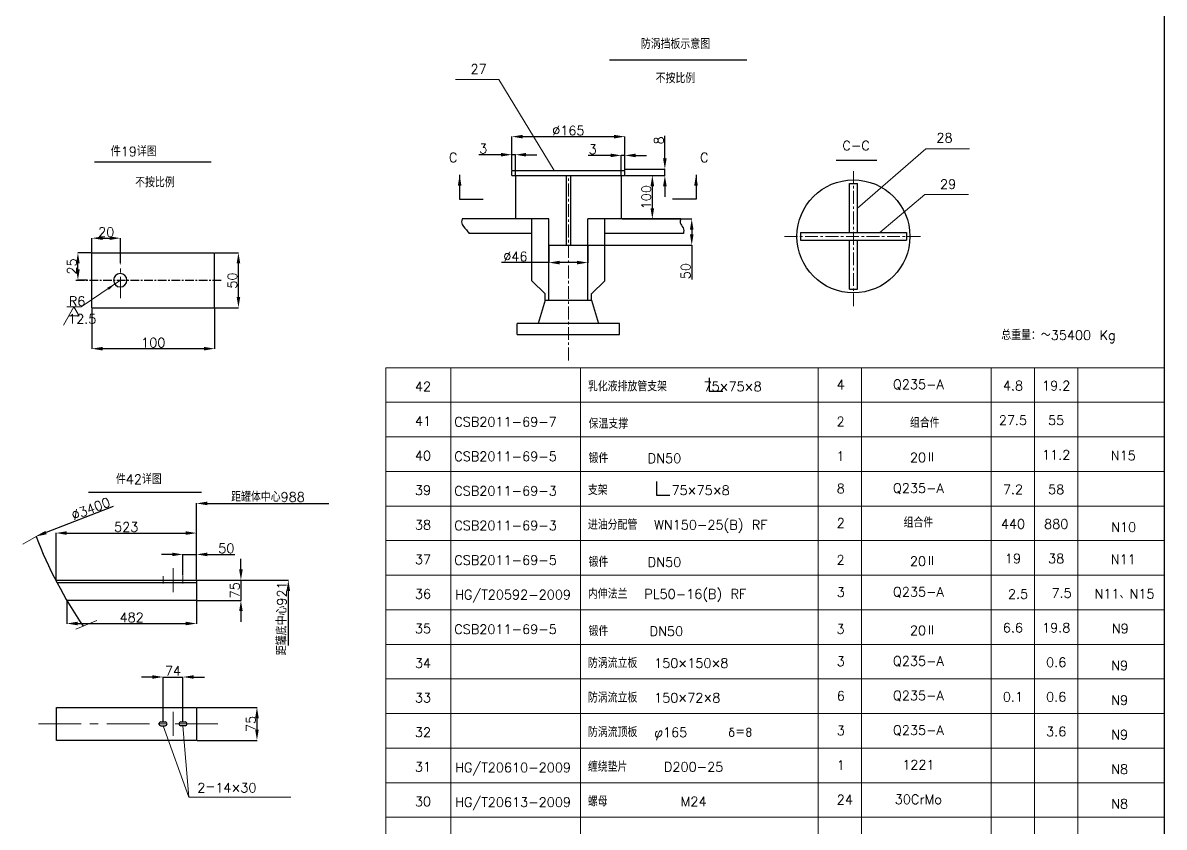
# Model space of a CAD drawing. Header units: millimetres. Extents: x 88585 to 143430, y -18275 to 16697.
# Drawn here: x 101024 to 109505, y 3251 to 9230 of the extents above; entities that cross this region are included whole.
import ezdxf
from ezdxf.enums import TextEntityAlignment as Align

# ---------------------------------------------------------------- set-up
doc = ezdxf.new("R2010")
doc.units = ezdxf.units.MM
doc.header["$PDMODE"] = 35
doc.linetypes.add('CENTER', pattern=[50.8, 31.75, -6.35, 6.35, -6.35])
doc.linetypes.add('CENTERX2', pattern=[4, 2.5, -0.5, 0.5, -0.5])
doc.layers.get('Defpoints').update_dxf_attribs({"lineweight": 15})
doc.layers.add('025-CENTER', color=2, linetype='CENTER')
doc.layers.add('细线', color=7, linetype='Continuous')
for name, color, linetype, lineweight in [('1', 1, 'Continuous', 30), ('4', 7, 'Continuous', 15), ('5', 3, 'CENTER', 15), ('Layer4', 7, 'Continuous', 15), ('中心线', 1, 'CENTERX2', 15), ('图层1', 3, 'Continuous', 15), ('图层2', 1, 'CENTER', 15), ('粗实线', 250, 'Continuous', 30)]:
    doc.layers.add(name, color=color, linetype=linetype, lineweight=lineweight)
doc.styles.get("Standard").update_dxf_attribs({"font": 'txt.shx', "height": 70, "bigfont": 'hzj.shx'})
doc.dimstyles.new('ISO-25', dxfattribs={"dimtxt": 2.5, "dimasz": 80, "dimexe": 1.25, "dimexo": 10.625, "dimgap": 20, "dimtad": 1, "dimtxsty": 'Standard', "dimcen": 2.5, "dimadec": 0, "dimazin": 0, "dimtfac": 1, "dimtmove": 0, "dimatfit": 3, "dimfxl": 0, "dimarcsym": 0})
doc.dimstyles.new('ISO-25$0', dxfattribs={"dimscale": 0.5, "dimtxt": 400, "dimasz": 3, "dimexe": 0.5, "dimexo": 0.625, "dimgap": 3, "dimtad": 1, "dimzin": 9, "dimdsep": 46, "dimtxsty": 'Standard', "dimcen": 2.5, "dimadec": 0, "dimazin": 0, "dimtfac": 1, "dimtmove": 0, "dimatfit": 3, "dimfxl": 0, "dimtolj": 1, "dimtzin": 0, "dimarcsym": 0})

# ---------------------------------------------------------------- blocks, each defined once
blk = doc.blocks.new('*D36')
at = {"layer": 'Defpoints', "color": 0}
for p in [(105497.7, 8384.2), (104657.7, 8132.6), (105497.7, 8132.6)]:
    blk.add_point(p, dxfattribs=at)
at = {"layer": '图层1', "color": 0, "lineweight": -2}
for p, q in [((104657.7, 8137.6), (104657.7, 8385.4)), ((104737.7, 8384.2), (105417.7, 8384.2)), ((105497.7, 8137.6), (105497.7, 8385.4))]:
    blk.add_line(p, q, dxfattribs=at)
at = {"layer": '图层1', "color": 0}
for points in [[(104737.7, 8397.5), (104737.7, 8370.9), (104657.7, 8384.2)], [(105417.7, 8397.5), (105417.7, 8370.9), (105497.7, 8384.2)]]:
    blk.add_solid(points, dxfattribs=at)
at = {"layer": '图层1', "color": 0, "insert": (105077.7, 8429.2), "char_height": 70, "attachment_point": 5}
blk.add_mtext('%%C165', dxfattribs=at)
blk = doc.blocks.new('*D37')
at = {"layer": 'Defpoints', "color": 0}
for p in [(105471.5, 8244.9), (105471.5, 8095.9), (105497.7, 8132.6)]:
    blk.add_point(p, dxfattribs=at)
at = {"layer": '图层1', "color": 0, "lineweight": -2}
for p, q in [((105391.5, 8244.9), (105225.5, 8244.9)), ((105471.5, 8100.9), (105471.5, 8246.2)), ((105497.7, 8244.9), (105471.5, 8244.9)), ((105497.7, 8137.6), (105497.7, 8246.2)), ((105577.7, 8244.9), (105657.7, 8244.9))]:
    blk.add_line(p, q, dxfattribs=at)
at = {"layer": '图层1', "color": 0}
for points in [[(105391.5, 8258.3), (105391.5, 8231.6), (105471.5, 8244.9)], [(105577.7, 8258.3), (105577.7, 8231.6), (105497.7, 8244.9)]]:
    blk.add_solid(points, dxfattribs=at)
at = {"layer": '图层1', "color": 0, "insert": (105258.8, 8289.9), "char_height": 70, "attachment_point": 5}
blk.add_mtext('3', dxfattribs=at)
blk = doc.blocks.new('*D38')
at = {"layer": 'Defpoints', "color": 0}
for p in [(104657.7, 8250.1), (104657.7, 8132.6), (104683.9, 8095.9)]:
    blk.add_point(p, dxfattribs=at)
at = {"layer": '图层1', "color": 0, "lineweight": -2}
for p, q in [((104577.7, 8250.1), (104411.7, 8250.1)), ((104657.7, 8137.6), (104657.7, 8251.3)), ((104683.9, 8250.1), (104657.7, 8250.1)), ((104683.9, 8100.9), (104683.9, 8251.3)), ((104763.9, 8250.1), (104843.9, 8250.1))]:
    blk.add_line(p, q, dxfattribs=at)
at = {"layer": '图层1', "color": 0}
for points in [[(104577.7, 8263.4), (104577.7, 8236.7), (104657.7, 8250.1)], [(104763.9, 8263.4), (104763.9, 8236.7), (104683.9, 8250.1)]]:
    blk.add_solid(points, dxfattribs=at)
at = {"layer": '图层1', "color": 0, "insert": (104445, 8295.1), "char_height": 70, "attachment_point": 5}
blk.add_mtext('3', dxfattribs=at)
blk = doc.blocks.new('*D39')
at = {"layer": 'Defpoints', "color": 0}
for p in [(105497.7, 8095.9), (105471.5, 7772.6), (105701.8, 7772.6)]:
    blk.add_point(p, dxfattribs=at)
at = {"layer": '图层1', "color": 0, "lineweight": -2}
for p, q in [((105502.7, 8095.9), (105703.1, 8095.9)), ((105701.8, 8015.9), (105701.8, 7852.6)), ((105476.5, 7772.6), (105703.1, 7772.6))]:
    blk.add_line(p, q, dxfattribs=at)
at = {"layer": '图层1', "color": 0}
for points in [[(105688.5, 8015.9), (105715.2, 8015.9), (105701.8, 8095.9)], [(105688.5, 7852.6), (105715.2, 7852.6), (105701.8, 7772.6)]]:
    blk.add_solid(points, dxfattribs=at)
at = {"layer": '图层1', "color": 0, "insert": (105656.8, 7934.2), "char_height": 70, "attachment_point": 5, "rotation": 90}
blk.add_mtext('100', dxfattribs=at)
blk = doc.blocks.new('*D40')
at = {"layer": 'Defpoints', "color": 0}
for p in [(105471.5, 7772.6), (105222.5, 7577.8), (105994.6, 7577.8)]:
    blk.add_point(p, dxfattribs=at)
at = {"layer": '图层1', "color": 0, "lineweight": -2}
for p, q in [((105476.5, 7772.6), (105995.8, 7772.6)), ((105994.6, 7692.6), (105994.6, 7657.8)), ((105227.5, 7577.8), (105995.8, 7577.8)), ((105994.6, 7577.8), (105994.6, 7321.7))]:
    blk.add_line(p, q, dxfattribs=at)
at = {"layer": '图层1', "color": 0}
for points in [[(105981.3, 7692.6), (106007.9, 7692.6), (105994.6, 7772.6)], [(105981.3, 7657.8), (106007.9, 7657.8), (105994.6, 7577.8)]]:
    blk.add_solid(points, dxfattribs=at)
at = {"layer": '图层1', "color": 0, "insert": (105949.6, 7384.2), "char_height": 70, "attachment_point": 5, "rotation": 90}
blk.add_mtext('50', dxfattribs=at)
blk = doc.blocks.new('*D41')
at = {"layer": 'Defpoints', "color": 0}
for p in [(104932.9, 7577.8), (105222.5, 7577.8), (104932.9, 7448.2)]:
    blk.add_point(p, dxfattribs=at)
at = {"layer": '图层1', "color": 0, "lineweight": -2}
for p, q in [((104932.9, 7572.8), (104932.9, 7447)), ((105222.5, 7572.8), (105222.5, 7447)), ((104932.9, 7448.2), (104581.1, 7448.2)), ((105142.5, 7448.2), (105012.9, 7448.2))]:
    blk.add_line(p, q, dxfattribs=at)
at = {"layer": '图层1', "color": 0}
for points in [[(105012.9, 7461.5), (105012.9, 7434.9), (104932.9, 7448.2)], [(105142.5, 7461.5), (105142.5, 7434.9), (105222.5, 7448.2)]]:
    blk.add_solid(points, dxfattribs=at)
at = {"layer": '图层1', "color": 0, "insert": (104684.4, 7493.2), "char_height": 70, "attachment_point": 5}
blk.add_mtext('%%C46', dxfattribs=at)
blk = doc.blocks.new('*D35')
at = {"layer": 'Defpoints', "color": 0}
for p in [(105497.7, 8143.2), (105701.8, 8095.9), (105795, 8095.9)]:
    blk.add_point(p, dxfattribs=at)
at = {"layer": '图层1', "color": 0, "lineweight": -2}
for p, q in [((105795, 8223.2), (105795, 8389.2)), ((105502.7, 8143.2), (105796.3, 8143.2)), ((105795, 8095.9), (105795, 8143.2)), ((105706.8, 8095.9), (105796.3, 8095.9)), ((105795, 8015.9), (105795, 7935.9))]:
    blk.add_line(p, q, dxfattribs=at)
at = {"layer": '图层1', "color": 0}
for points in [[(105781.7, 8223.2), (105808.4, 8223.2), (105795, 8143.2)], [(105781.7, 8015.9), (105808.4, 8015.9), (105795, 8095.9)]]:
    blk.add_solid(points, dxfattribs=at)
at = {"layer": '图层1', "color": 0, "insert": (105750, 8355.9), "char_height": 70, "attachment_point": 5, "rotation": 90}
blk.add_mtext('8', dxfattribs=at)
blk = doc.blocks.new('*D106')
at = {"layer": 'Defpoints', "color": 0}
for p in [(102449.5, 7521.5), (102626.4, 7521.5), (102449.5, 7112.4)]:
    blk.add_point(p, dxfattribs=at)
at = {"layer": '图层1', "color": 0, "lineweight": -2}
for p, q in [((102454.5, 7521.5), (102627.7, 7521.5)), ((102626.4, 7192.4), (102626.4, 7441.5)), ((102454.5, 7112.4), (102627.7, 7112.4))]:
    blk.add_line(p, q, dxfattribs=at)
at = {"layer": '图层1', "color": 0}
for points in [[(102613.1, 7441.5), (102639.7, 7441.5), (102626.4, 7521.5)], [(102613.1, 7192.4), (102639.7, 7192.4), (102626.4, 7112.4)]]:
    blk.add_solid(points, dxfattribs=at)
at = {"layer": '图层1', "color": 0, "insert": (102581.4, 7314.6), "char_height": 70, "attachment_point": 5, "rotation": 90}
blk.add_mtext('50', dxfattribs=at)
blk = doc.blocks.new('*D107')
at = {"layer": 'Defpoints', "color": 0}
for p in [(101749.3, 7629.6), (101537.5, 7521.5), (101749.3, 7438)]:
    blk.add_point(p, dxfattribs=at)
at = {"layer": '图层1', "color": 0, "lineweight": -2}
for p, q in [((101537.5, 7526.5), (101537.5, 7630.8)), ((101617.5, 7629.6), (101669.3, 7629.6)), ((101749.3, 7443), (101749.3, 7630.8))]:
    blk.add_line(p, q, dxfattribs=at)
at = {"layer": '图层1', "color": 0}
for points in [[(101617.5, 7642.9), (101617.5, 7616.3), (101537.5, 7629.6)], [(101669.3, 7642.9), (101669.3, 7616.3), (101749.3, 7629.6)]]:
    blk.add_solid(points, dxfattribs=at)
at = {"layer": '图层1', "color": 0, "insert": (101643.4, 7674.6), "char_height": 70, "attachment_point": 5}
blk.add_mtext('20', dxfattribs=at)
blk = doc.blocks.new('*D108')
at = {"layer": 'Defpoints', "color": 0}
for p in [(101433.5, 7521.5), (101537.5, 7521.5), (101506.9, 7317)]:
    blk.add_point(p, dxfattribs=at)
at = {"layer": '图层1', "color": 0, "lineweight": -2}
for p, q in [((101532.5, 7521.5), (101432.2, 7521.5)), ((101433.5, 7397), (101433.5, 7441.5)), ((101501.9, 7317), (101432.2, 7317))]:
    blk.add_line(p, q, dxfattribs=at)
at = {"layer": '图层1', "color": 0}
for points in [[(101420.1, 7441.5), (101446.8, 7441.5), (101433.5, 7521.5)], [(101420.1, 7397), (101446.8, 7397), (101433.5, 7317)]]:
    blk.add_solid(points, dxfattribs=at)
at = {"layer": '图层1', "color": 0, "insert": (101388.5, 7419.2), "char_height": 70, "attachment_point": 5, "rotation": 90}
blk.add_mtext('25', dxfattribs=at)
blk = doc.blocks.new('*D109')
at = {"layer": 'Defpoints', "color": 0}
for p in [(101537.5, 7112.4), (102449.5, 7112.4), (101537.5, 6808.2)]:
    blk.add_point(p, dxfattribs=at)
at = {"layer": '图层1', "color": 0, "lineweight": -2}
for p, q in [((101537.5, 7107.4), (101537.5, 6807)), ((102449.5, 7107.4), (102449.5, 6807)), ((102369.5, 6808.2), (101617.5, 6808.2))]:
    blk.add_line(p, q, dxfattribs=at)
at = {"layer": '图层1', "color": 0}
for points in [[(101617.5, 6821.6), (101617.5, 6794.9), (101537.5, 6808.2)], [(102369.5, 6821.6), (102369.5, 6794.9), (102449.5, 6808.2)]]:
    blk.add_solid(points, dxfattribs=at)
at = {"layer": '图层1', "color": 0, "insert": (101993.5, 6853.2), "char_height": 70, "attachment_point": 5}
blk.add_mtext('100', dxfattribs=at)
blk = doc.blocks.new('*D312')
at = {"layer": 'Defpoints', "color": 0}
for p in [(102314.2, 5437.6), (101270.8, 5087.3), (102314.2, 5087.3)]:
    blk.add_point(p, dxfattribs=at)
at = {"layer": '图层1', "color": 0, "lineweight": -2}
for p, q in [((101270.8, 5092.3), (101270.8, 5438.9)), ((101350.8, 5437.6), (102234.2, 5437.6)), ((102314.2, 5092.3), (102314.2, 5438.9))]:
    blk.add_line(p, q, dxfattribs=at)
at = {"layer": '图层1', "color": 0}
for points in [[(101350.8, 5451), (101350.8, 5424.3), (101270.8, 5437.6)], [(102234.2, 5451), (102234.2, 5424.3), (102314.2, 5437.6)]]:
    blk.add_solid(points, dxfattribs=at)
at = {"layer": '图层1', "color": 0, "insert": (101792.5, 5482.6), "char_height": 70, "attachment_point": 5}
blk.add_mtext('523', dxfattribs=at)
blk = doc.blocks.new('*D313')
at = {"layer": 'Defpoints', "color": 0}
for p in [(101351, 4937.3), (102314.2, 4937.3), (102314.2, 4765.3)]:
    blk.add_point(p, dxfattribs=at)
at = {"layer": '图层1', "color": 0, "lineweight": -2}
for p, q in [((101351, 4932.3), (101351, 4764.1)), ((102314.2, 4932.3), (102314.2, 4764.1)), ((101431, 4765.3), (102234.2, 4765.3))]:
    blk.add_line(p, q, dxfattribs=at)
at = {"layer": '图层1', "color": 0}
for points in [[(101431, 4778.7), (101431, 4752), (101351, 4765.3)], [(102234.2, 4778.7), (102234.2, 4752), (102314.2, 4765.3)]]:
    blk.add_solid(points, dxfattribs=at)
at = {"layer": '图层1', "color": 0, "insert": (101832.6, 4810.3), "char_height": 70, "attachment_point": 5}
blk.add_mtext('482', dxfattribs=at)
blk = doc.blocks.new('*D314')
at = {"layer": 'Defpoints', "color": 0}
for p in [(102314.2, 5087.3), (102314.2, 4937.3), (102644.7, 4937.3)]:
    blk.add_point(p, dxfattribs=at)
at = {"layer": '图层1', "color": 0, "lineweight": -2}
for p, q in [((102644.7, 5167.3), (102644.7, 5247.3)), ((102319.2, 5087.3), (102645.9, 5087.3)), ((102644.7, 5087.3), (102644.7, 4937.3)), ((102319.2, 4937.3), (102645.9, 4937.3)), ((102644.7, 4857.3), (102644.7, 4777.3))]:
    blk.add_line(p, q, dxfattribs=at)
at = {"layer": '图层1', "color": 0}
for points in [[(102631.4, 5167.3), (102658, 5167.3), (102644.7, 5087.3)], [(102631.4, 4857.3), (102658, 4857.3), (102644.7, 4937.3)]]:
    blk.add_solid(points, dxfattribs=at)
at = {"layer": '图层1', "color": 0, "insert": (102599.7, 5012.3), "char_height": 70, "attachment_point": 5, "rotation": 90}
blk.add_mtext('75', dxfattribs=at)
blk = doc.blocks.new('*D315')
at = {"layer": 'Defpoints', "color": 0}
for p in [(102314.9, 4141.7), (102314.9, 3896.8), (102763.8, 3896.8)]:
    blk.add_point(p, dxfattribs=at)
at = {"layer": '图层1', "color": 0, "lineweight": -2}
for p, q in [((102319.9, 4141.7), (102765.1, 4141.7)), ((102763.8, 4061.7), (102763.8, 3976.8)), ((102319.9, 3896.8), (102765.1, 3896.8))]:
    blk.add_line(p, q, dxfattribs=at)
at = {"layer": '图层1', "color": 0}
for points in [[(102750.5, 4061.7), (102777.2, 4061.7), (102763.8, 4141.7)], [(102750.5, 3976.8), (102777.2, 3976.8), (102763.8, 3896.8)]]:
    blk.add_solid(points, dxfattribs=at)
at = {"layer": '图层1', "color": 0, "insert": (102718.8, 4019.2), "char_height": 70, "attachment_point": 5, "rotation": 90}
blk.add_mtext('75', dxfattribs=at)
blk = doc.blocks.new('*D316')
at = {"layer": 'Defpoints', "color": 0}
for p in [(102314.2, 5278.9), (102214.2, 5117), (102314.2, 5087.3)]:
    blk.add_point(p, dxfattribs=at)
at = {"layer": '图层1', "color": 0, "lineweight": -2}
for p, q in [((102134.2, 5278.9), (102054.2, 5278.9)), ((102214.2, 5122), (102214.2, 5280.2)), ((102214.2, 5278.9), (102314.2, 5278.9)), ((102314.2, 5092.3), (102314.2, 5280.2)), ((102394.2, 5278.9), (102599.2, 5278.9))]:
    blk.add_line(p, q, dxfattribs=at)
at = {"layer": '图层1', "color": 0}
for points in [[(102134.2, 5292.2), (102134.2, 5265.6), (102214.2, 5278.9)], [(102394.2, 5292.2), (102394.2, 5265.6), (102314.2, 5278.9)]]:
    blk.add_solid(points, dxfattribs=at)
at = {"layer": '图层1', "color": 0, "insert": (102536.7, 5323.9), "char_height": 70, "attachment_point": 5}
blk.add_mtext('50', dxfattribs=at)
blk = doc.blocks.new('*D322')
at = {"layer": 'Defpoints', "color": 0}
for p in [(102314.2, 5087.3), (102314.2, 4601.9), (102996.8, 4601.9)]:
    blk.add_point(p, dxfattribs=at)
at = {"layer": '图层1', "color": 0, "lineweight": -2}
for p, q in [((102319.2, 5087.3), (102998.1, 5087.3)), ((102996.8, 5007.3), (102996.8, 4601.9))]:
    blk.add_line(p, q, dxfattribs=at)
at = {"layer": '图层1', "color": 0}
blk.add_solid([(102983.5, 5007.3), (103010.1, 5007.3), (102996.8, 5087.3)], dxfattribs=at)
at = {"layer": '图层1', "color": 0, "insert": (102949.1, 4804.6), "char_height": 70, "attachment_point": 5, "rotation": 90}
blk.add_mtext('距罐底中心921', dxfattribs=at)
blk = doc.blocks.new('_None')
blk = doc.blocks.new('*D323')
at = {"layer": 'Defpoints', "color": 0}
for p in [(103297.5, 5658), (102314.2, 5087.3), (103297.5, 5087.3)]:
    blk.add_point(p, dxfattribs=at)
at = {"layer": '图层1', "color": 0, "lineweight": -2}
for p, q in [((102314.2, 5092.3), (102314.2, 5659.3)), ((102394.2, 5658), (103297.5, 5658))]:
    blk.add_line(p, q, dxfattribs=at)
at = {"layer": '图层1', "color": 0}
blk.add_solid([(102394.2, 5671.4), (102394.2, 5644.7), (102314.2, 5658)], dxfattribs=at)
at = {"layer": '图层1', "color": 0, "insert": (102845.9, 5705.4), "char_height": 70, "attachment_point": 5}
blk.add_mtext('距罐体中心988', dxfattribs=at)
blk = doc.blocks.new('*D324')
at = {"layer": 'Defpoints', "color": 0}
for p in [(104291.4, 6644.3), (101122.4, 5412.4)]:
    blk.add_point(p, dxfattribs=at)
at = {"layer": '图层1', "color": 0, "lineweight": -2}
blk.add_line((101695.7, 5635.2), (101197, 5441.4), dxfattribs=at)
at = {"layer": '图层1', "color": 0}
blk.add_solid([(101192.2, 5453.8), (101201.8, 5428.9), (101122.4, 5412.4)], dxfattribs=at)
at = {"layer": '图层1', "color": 0, "insert": (101528.8, 5618.6), "char_height": 70, "attachment_point": 5, "rotation": 21.24246}
blk.add_mtext('%%c3400', dxfattribs=at)
blk = doc.blocks.new('*D325')
at = {"layer": 'Defpoints', "color": 0}
for p in [(102214.2, 4367.7), (102066.2, 4033.2), (102214.2, 4033.2)]:
    blk.add_point(p, dxfattribs=at)
at = {"layer": '图层1', "color": 0, "lineweight": -2}
for p, q in [((101986.2, 4367.7), (101906.2, 4367.7)), ((102066.2, 4038.2), (102066.2, 4368.9)), ((102066.2, 4367.7), (102214.2, 4367.7)), ((102214.2, 4038.2), (102214.2, 4368.9)), ((102294.2, 4367.7), (102374.2, 4367.7))]:
    blk.add_line(p, q, dxfattribs=at)
at = {"layer": '图层1', "color": 0}
for points in [[(101986.2, 4381), (101986.2, 4354.3), (102066.2, 4367.7)], [(102294.2, 4381), (102294.2, 4354.3), (102214.2, 4367.7)]]:
    blk.add_solid(points, dxfattribs=at)
at = {"layer": '图层1', "color": 0, "insert": (102140.2, 4412.7), "char_height": 70, "attachment_point": 5}
blk.add_mtext('74', dxfattribs=at)

msp = doc.modelspace()

# ---------------------------------------------------------------- linework, layer by layer
at = {"layer": '025-CENTER', "color": 7, "ltscale": 2}
msp.add_line((101418.328, 7316.954), (102505.299, 7316.954), dxfattribs=at)
at = {"layer": '1'}
msp.add_line((109505.182, 16375.432), (109505.182, 3266.392), dxfattribs=at)
at = {"layer": '4', "color": 7}
for p, q in [((101457.891, 7119.324), (101749.287, 7316.927)), ((101404.336, 7119.324), (101326.211, 6984.008)), ((101350.781, 7119.324), (101457.891, 7119.324)), ((101365.273, 7051.666), (101443.398, 7051.666)), ((101443.398, 7051.666), (101404.336, 7119.324))]:
    msp.add_line(p, q, dxfattribs=at)
msp.add_solid([(101652.319, 7262.61), (101663.69, 7246.157), (101707.363, 7288.498)], dxfattribs=at)
at = {"layer": '5', "color": 7, "ltscale": 5}
msp.add_line((101749.26, 7182.927), (101749.26, 7437.97), dxfattribs=at)
at = {"layer": 'Layer4'}
for p, q in [((104238.62, 8810.231), (104562.062, 8810.231)), ((104562.062, 8810.231), (104972.271, 8132.587)), ((107734.689, 8293.886), (107225.358, 7853.856)), ((107734.689, 8293.886), (108058.131, 8293.886)), ((107727.018, 7954.145), (107391.784, 7671.215)), ((107727.018, 7954.145), (108050.46, 7954.145)), ((103721.782, 6666.639), (103721.782, -2072.721)), ((103721.782, 6666.639), (109505.182, 6666.639)), ((104203.732, 6666.639), (104203.732, -2072.721)), ((105167.632, 6666.639), (105167.632, -2072.721)), ((106934.782, 6666.639), (106934.782, -2072.721)), ((107256.082, 6666.639), (107256.082, -2072.721)), ((108219.982, 6666.639), (108219.982, -2072.721)), ((108541.282, 6666.639), (108541.282, -2072.721)), ((108862.582, 6666.639), (108862.582, -2072.721)), ((103721.782, 6409.599), (109505.182, 6409.599)), ((103721.782, 6152.559), (109505.182, 6152.559)), ((103721.782, 5895.519), (109505.182, 5895.519)), ((103721.782, 5638.479), (109505.182, 5638.479)), ((103721.782, 5381.439), (109505.182, 5381.439)), ((103721.782, 5124.399), (109505.182, 5124.399)), ((103721.782, 5124.399), (109505.182, 5124.399)), ((103721.782, 4867.359), (109505.182, 4867.359)), ((103721.782, 4867.359), (109505.182, 4867.359)), ((103721.782, 4610.319), (109505.182, 4610.319)), ((103721.782, 4610.319), (109505.182, 4610.319)), ((103721.782, 4353.279), (109505.182, 4353.279)), ((103721.782, 4353.279), (109505.182, 4353.279)), ((103721.782, 4096.239), (109505.182, 4096.239)), ((103721.782, 4096.239), (109505.182, 4096.239)), ((102257.669, 3474.949), (102214.197, 4005.241)), ((103721.782, 3839.199), (109505.182, 3839.199)), ((103721.782, 3839.199), (109505.182, 3839.199)), ((103721.782, 3582.159), (109505.182, 3582.159)), ((103721.782, 3582.159), (109505.182, 3582.159)), ((103016.582, 3474.949), (102257.669, 3474.949)), ((103721.782, 3325.119), (109505.182, 3325.119)), ((103721.782, 3325.119), (109505.182, 3325.119))]:
    msp.add_line(p, q, dxfattribs=at)
at = {"layer": '图层1', "color": 0}
for p, q in [((101024.192, 5356.077), (101174.592, 5442.275)), ((101573.655, 4786.771), (101417.238, 4722.624)), ((102257.669, 3474.949), (102066.197, 4005.241))]:
    msp.add_line(p, q, dxfattribs=at)
at = {"layer": '图层2', "ltscale": 3}
for p, q in [((105077.698, 6721.333), (105077.698, 8095.878)), ((107196.041, 7123.09), (107196.041, 8127.284)), ((106684.228, 7643.11), (107703.054, 7643.11))]:
    msp.add_line(p, q, dxfattribs=at)
at = {"layer": '图层2', "ltscale": 10}
for p, q in [((102140.197, 4997.382), (102140.197, 5177.131)), ((102066.197, 5061.89), (102066.197, 5116.968)), ((102214.197, 5061.89), (102214.197, 5116.968)), ((102140.197, 3929.367), (102140.197, 4109.116)), ((102473.667, 4019.241), (101114.83, 4019.241))]:
    msp.add_line(p, q, dxfattribs=at)
at = {"layer": '粗实线', "color": 7}
for p, q in [((105383.546, 8954.836), (106405.031, 8954.836)), ((101557.839, 8195.969), (102423.335, 8195.969)), ((107066.69, 8208.915), (107370.831, 8208.915)), ((104657.698, 8132.587), (105497.698, 8132.587)), ((104657.698, 8095.878), (104657.698, 8132.587)), ((104657.698, 8095.878), (105497.698, 8095.878)), ((104683.939, 8095.878), (104683.939, 7772.587)), ((105062.486, 8095.878), (105062.486, 7577.789)), ((105092.911, 8095.878), (105092.911, 7577.789)), ((105471.458, 8095.878), (105471.458, 7772.587)), ((105497.698, 8095.878), (105497.698, 8132.587)), ((107166.725, 7671.215), (107166.725, 8036.497)), ((107166.725, 8036.497), (107225.358, 8036.497)), ((107225.358, 7671.215), (107225.358, 8036.497)), ((104932.198, 7772.587), (104288.065, 7772.587)), ((104807.698, 7313.284), (104807.698, 7772.587)), ((104932.198, 7169.734), (104932.198, 7772.587)), ((105913.986, 7772.587), (105223.198, 7772.587)), ((105223.198, 7169.734), (105223.198, 7772.587)), ((105347.698, 7313.284), (105347.698, 7772.587)), ((104807.698, 7664.587), (104339.704, 7664.587)), ((105932.875, 7664.587), (105347.698, 7664.587)), ((106802.282, 7671.215), (107589.8, 7671.215)), ((106802.282, 7671.215), (106802.282, 7615.006)), ((107589.8, 7671.215), (107589.8, 7615.006)), ((104932.898, 7577.789), (105222.498, 7577.789)), ((106802.282, 7615.006), (107589.8, 7615.006)), ((107166.725, 7249.724), (107166.725, 7615.006)), ((107225.358, 7249.724), (107225.358, 7615.006)), ((101537.524, 7112.408), (101537.524, 7521.5)), ((101537.524, 7521.5), (102449.524, 7521.5)), ((102449.524, 7112.408), (102449.524, 7521.5)), ((104906.248, 7214.734), (104807.698, 7313.284)), ((105249.148, 7214.734), (105347.698, 7313.284)), ((104906.248, 7169.734), (104906.248, 7214.734)), ((105249.148, 7169.734), (105249.148, 7214.734)), ((107166.725, 7249.724), (107225.358, 7249.724)), ((104906.248, 7169.734), (104854.555, 6995.621)), ((104906.248, 7169.734), (105249.148, 7169.734)), ((105249.148, 7169.734), (105300.841, 6995.621)), ((101537.524, 7112.408), (102449.524, 7112.408)), ((104697.354, 6914.587), (104697.354, 6995.621)), ((105458.043, 6995.621), (104697.354, 6995.621)), ((105458.043, 6914.587), (105458.043, 6995.621)), ((104697.354, 6914.587), (105458.043, 6914.587)), ((106125.003, 6591.373), (106125.003, 6491.373)), ((106125.003, 6491.373), (106225.003, 6491.373)), ((105733.033, 5820.253), (105733.033, 5720.253)), ((101512.2, 5742.078), (102352.307, 5742.078)), ((105733.033, 5720.253), (105833.033, 5720.253)), ((101270.773, 5087.256), (102314.197, 5087.256)), ((101277.182, 5071.256), (102314.197, 5071.256)), ((102314.197, 5087.256), (102314.197, 4937.256)), ((102314.197, 4937.256), (101350.992, 4937.256)), ((109505.182, 4904.138), (109505.182, -2072.721)), ((101273.558, 4141.712), (102314.94, 4141.712)), ((101273.558, 3896.771), (101273.558, 4141.712)), ((102314.94, 4141.712), (102314.94, 3896.771)), ((102050.197, 4033.241), (102082.197, 4033.241)), ((102050.197, 4005.241), (102082.197, 4005.241)), ((102198.197, 4033.241), (102230.197, 4033.241)), ((102230.197, 4005.241), (102198.197, 4005.241)), ((102314.94, 3896.771), (101273.558, 3896.771))]:
    msp.add_line(p, q, dxfattribs=at)
msp.add_circle((107196.041, 7643.11), 420, dxfattribs=at)
for centre, radius, start, end in [((101748.117, 7316.888), 49.714, 0, 180), ((101748.117, 7316.967), 49.714, 180, 0), ((104291.426, 6644.256), 3400, 201.2424631, 213.9622981), ((102050.197, 4019.241), 14, 90, 270), ((102082.197, 4019.241), 14, 270, 90), ((102198.197, 4019.241), 14, 90, 270), ((102230.197, 4019.241), 14, 270, 90)]:
    msp.add_arc(centre, radius, start, end, dxfattribs=at)
at = {"layer": '细线'}
for points, knots in [([(104288.065, 7772.587), (104283.767, 7757.483), (104282.683, 7722.928), (104323.705, 7692.403), (104337.506, 7669.085), (104339.704, 7664.587)], [24.17770695, 24.17770695, 24.17770695, 24.17770695, 40.1144352, 62.65571047, 67.85846035, 67.85846035, 67.85846035, 67.85846035]), ([(105913.986, 7772.587), (105909.373, 7763.04), (105904.262, 7740.733), (105935.717, 7706.984), (105935.966, 7679.146), (105932.875, 7664.587)], [12.92223625, 12.92223625, 12.92223625, 12.92223625, 23.3944665, 37.6874788, 52.42383511, 52.42383511, 52.42383511, 52.42383511])]:
    msp.add_open_spline(points, degree=3, knots=knots, dxfattribs=at)

# ---------------------------------------------------------------- texts
at = {"layer": '4', "color": 7}
for s, p in [('R6', (101365.467, 7126.021)), ('12.5', (101361.012, 6994.195))]:
    msp.add_text(s, height=70, dxfattribs=at).set_placement(p)
at = {"layer": '中心线', "color": 7}
for s, p in [('防涡挡板示意图', (105873.689, 9078.872)), ('不按比例', (105873.689, 8823.68)), ('C-C', (107216.139, 8317.647)), ('C', (104221.379, 8229.357)), ('C', (106087.674, 8229.357)), ('不按比例', (102005.875, 8049.974))]:
    msp.add_text(s, height=70, dxfattribs=at).set_placement(p, align=Align.MIDDLE)
for s, p in [('27', (104350.887, 8852.037)), ('28', (107812.732, 8341.196)), ('件19详图', (101677.827, 8239.313)), ('29', (107839.285, 7995.95)), ('总重量：～35400 Kg', (108294.888, 6873.71)), ('42', (103937.836, 6492.152)), ('乳化液排放管支架    75×75×8', (105222.983, 6491.82)), ('4', (107072.176, 6505.48)), ('41', (103937.836, 6235.112)), ('保温支撑', (105228.259, 6215.003)), ('2', (107070.554, 6231.784)), ('组合件', (107616.042, 6221.268)), ('40', (103937.836, 5978.072)), ('锻件', (105228.259, 5957.963)), ('DN50', (105667.551, 5957.963)), ('1', (107070.554, 5974.744)), ('20Ⅱ', (107616.042, 5964.228)), ('N15', (109108.007, 5978.805)), ('件42详图', (101715.767, 5802.174)), ('39', (103937.836, 5721.032)), ('支架       75×75×8', (105222.983, 5720.7)), ('8', (107072.176, 5734.36)), ('38', (103937.836, 5463.992)), ('进油分配管  WN150-25(B) RF', (105222.983, 5463.66)), ('2', (107072.176, 5477.32)), ('N10', (109111.208, 5446.263)), ('37', (103937.836, 5206.952)), ('锻件', (105228.259, 5186.843)), ('2', (107070.554, 5203.624)), ('20Ⅱ', (107616.042, 5193.108)), ('N11', (109108.007, 5207.685)), ('DN50', (105667.551, 5186.843)), ('36', (103937.836, 4949.912)), ('内伸法兰  PL50-16(B) RF', (105222.983, 4949.58)), ('3', (107072.176, 4963.24)), ('2.5', (108344.44, 4949.214)), ('7.5', (108667.817, 4956.634)), ('N11、N15', (108987.627, 4950.645)), ('35', (103937.836, 4692.872)), ('锻件', (105228.259, 4672.763)), ('3', (107070.554, 4689.544)), ('N9', (109115.987, 4693.485)), ('DN50', (105681.702, 4672.763)), ('20Ⅱ', (107616.042, 4679.028)), ('34', (103937.836, 4435.832)), ('防涡流立板  150×150×8', (105222.983, 4435.5)), ('3', (107072.176, 4449.16)), ('N9', (109111.032, 4418.103)), ('33', (103937.836, 4178.792)), ('防涡流立板  150×72×8', (105222.983, 4178.46)), ('6', (107072.176, 4192.12)), ('N9', (109111.032, 4161.063)), ('32', (103937.836, 3921.752)), ('防涡流顶板  φ165    δ＝8', (105222.983, 3921.42)), ('3', (107072.176, 3935.08)), ('N9', (109111.032, 3904.023)), ('31', (103937.836, 3664.712)), ('缠绕垫片    D200-25', (105222.983, 3664.38)), ('1', (107072.176, 3678.04)), ('N8', (109111.032, 3646.983)), ('2－14×30', (102320.94, 3509.786)), ('30', (103937.836, 3407.672)), ('螺母        M24', (105222.983, 3407.34)), ('24', (107072.176, 3421)), ('N8', (109111.032, 3389.943))]:
    msp.add_text(s, height=70, dxfattribs=at).set_placement(p)
for s, p in [('Q235-A', (107678.896, 6507.92)), ('4.8', (108381.533, 6498.348)), ('19.2', (108702.833, 6498.348)), ('CSB2011-69-7', (104611.391, 6229.743)), ('27.5', (108381.533, 6241.308)), ('55', (108702.833, 6241.308)), ('CSB2011-69-5', (104611.391, 5972.703)), ('11.2', (108702.833, 5984.268)), ('CSB2011-69-3', (104611.391, 5715.663)), ('Q235-A', (107678.896, 5736.8)), ('7.2', (108381.533, 5727.228)), ('58', (108702.833, 5727.228)), ('CSB2011-69-3', (104611.391, 5458.623)), ('组合件', (107678.896, 5479.76)), ('440', (108381.533, 5470.188)), ('880', (108702.833, 5470.188)), ('CSB2011-69-5', (104611.391, 5201.583)), ('19', (108381.533, 5213.148)), ('38', (108702.833, 5213.148)), ('HG/T20592-2009', (104666.676, 4944.543)), ('Q235-A', (107678.896, 4965.68)), ('CSB2011-69-5', (104611.391, 4687.503)), ('6.6', (108381.533, 4699.068)), ('19.8', (108702.833, 4699.068)), ('Q235-A', (107678.896, 4451.6)), ('0.6', (108702.833, 4442.028)), ('Q235-A', (107678.896, 4194.56)), ('0.1', (108381.533, 4184.988)), ('0.6', (108702.833, 4184.988)), ('Q235-A', (107678.896, 3937.52)), ('3.6', (108702.833, 3927.948)), ('HG/T20610-2009', (104666.676, 3659.343)), ('1221', (107678.896, 3680.48)), ('HG/T20613-2009', (104666.676, 3402.303)), ('30CrMo', (107678.896, 3423.44))]:
    msp.add_text(s, height=70, dxfattribs=at).set_placement(p, align=Align.CENTER)

# ---------------------------------------------------------------- dimensions: what is measured, and where the dimension line sits
at = {"layer": '图层1', "color": 7}
for base, p1, p2, text, override, picture, middle in [((105497.698, 8384.192), (104657.698, 8132.587), (105497.698, 8132.587), '%%C165', {"dimscale": 1, "dimtxt": 80, "dimasz": 80, "dimexe": 1.25, "dimexo": 5, "dimgap": 10, "dimzin": 8, "dimdsep": 44, "dimtxsty": 'Standard', "dimtolj": 0, "dimtzin": 8}, '*D36', (105077.698, 8429.192)), ((101537.524, 6808.236), (102449.524, 7112.408), (101537.524, 7112.408), '100', {"dimscale": 1, "dimtxt": 80, "dimasz": 80, "dimexe": 1.25, "dimexo": 5, "dimgap": 10, "dimzin": 8, "dimdsep": 44, "dimtxsty": 'Standard', "dimtolj": 0, "dimtzin": 8}, '*D109', (101993.524, 6853.236)), ((103297.544, 5658.035), (102314.197, 5087.256), (103297.544, 5087.256), '距罐体中心988', {"dimscale": 1, "dimtxt": 80, "dimasz": 80, "dimexe": 1.25, "dimexo": 5, "dimgap": 10, "dimzin": 8, "dimdsep": 44, "dimtxsty": 'Standard', "dimblk2": 'None', "dimsah": 1, "dimse2": 1, "dimtolj": 0, "dimtzin": 8}, '*D323', (102845.87, 5705.351)), ((102314.197, 5437.629), (101270.773, 5087.256), (102314.197, 5087.256), '523', {"dimscale": 1, "dimtxt": 80, "dimasz": 80, "dimexe": 1.25, "dimexo": 5, "dimgap": 10, "dimzin": 8, "dimdsep": 44, "dimtxsty": 'Standard', "dimtolj": 0, "dimtzin": 8}, '*D312', (101792.485, 5482.629)), ((102314.197, 5278.906), (102214.197, 5116.968), (102314.197, 5087.256), '50', {"dimscale": 1, "dimtxt": 80, "dimasz": 80, "dimexe": 1.25, "dimexo": 5, "dimgap": 10, "dimzin": 8, "dimdsep": 44, "dimtxsty": 'Standard', "dimtolj": 0, "dimtzin": 8}, '*D316', (102536.697, 5323.906)), ((102314.197, 4765.334), (101350.992, 4937.256), (102314.197, 4937.256), '482', {"dimscale": 1, "dimtxt": 80, "dimasz": 80, "dimexe": 1.25, "dimexo": 5, "dimgap": 10, "dimzin": 8, "dimdsep": 44, "dimtxsty": 'Standard', "dimtolj": 0, "dimtzin": 8}, '*D313', (101832.595, 4810.334)), ((102214.197, 4367.669), (102066.197, 4033.241), (102214.197, 4033.241), '74', {"dimscale": 1, "dimtxt": 80, "dimasz": 80, "dimexe": 1.25, "dimexo": 5, "dimgap": 10, "dimzin": 8, "dimdsep": 44, "dimtxsty": 'Standard', "dimtolj": 0, "dimtzin": 8}, '*D325', (102140.197, 4412.669))]:
    dim = msp.add_linear_dim(base=base, p1=p1, p2=p2, text=text, dimstyle='ISO-25$0', override=override, dxfattribs=at)
    dim.commit()
    dim.dimension.update_dxf_attribs({"geometry": picture, "text_midpoint": middle})
for base, p1, p2, text, picture, middle in [((104657.698, 8250.06), (104683.939, 8095.878), (104657.698, 8132.587), '3', '*D38', (104445.032, 8250.06)), ((105471.458, 8244.927), (105497.698, 8132.587), (105471.458, 8095.878), '3', '*D37', (105258.791, 8244.927)), ((104932.898, 7448.207), (105222.498, 7577.789), (104932.898, 7577.789), '%%C46', '*D41', (104684.422, 7448.207))]:
    dim = msp.add_linear_dim(base=base, p1=p1, p2=p2, text=text, dimstyle='ISO-25$0', override={"dimscale": 1, "dimtxt": 80, "dimasz": 80, "dimexe": 1.25, "dimexo": 5, "dimgap": 10, "dimzin": 8, "dimdsep": 44, "dimtxsty": 'Standard', "dimtolj": 0, "dimtzin": 8}, dxfattribs=at)
    dim.commit()
    dim.dimension.update_dxf_attribs({"geometry": picture, "text_midpoint": middle, "dimtype": 160})
for base, p1, p2, angle, text, override, picture, middle in [((105795.032, 8095.878), (105497.698, 8143.212), (105701.837, 8095.878), 90, '8', {"dimscale": 1, "dimtxt": 80, "dimasz": 80, "dimexe": 1.25, "dimexo": 5, "dimgap": 10, "dimzin": 8, "dimdsep": 44, "dimtxsty": 'Standard', "dimtolj": 0, "dimtzin": 8}, '*D35', (105795.032, 8355.879)), ((101749.26, 7629.597), (101537.524, 7521.5), (101749.26, 7437.97), 180, '20', {"dimscale": 1, "dimtxt": 80, "dimasz": 80, "dimexe": 1.25, "dimexo": 5, "dimgap": 10, "dimzin": 8, "dimdsep": 44, "dimtxsty": 'Standard', "dimtolj": 0, "dimtzin": 8}, '*D107', (101643.392, 7629.597)), ((105994.592, 7577.789), (105471.458, 7772.587), (105222.498, 7577.789), 90, '50', {"dimscale": 1, "dimtxt": 80, "dimasz": 80, "dimexe": 1.25, "dimexo": 5, "dimgap": 10, "dimzin": 8, "dimdsep": 44, "dimtxsty": 'Standard', "dimtolj": 0, "dimtzin": 8}, '*D40', (105994.592, 7384.17)), ((102626.412, 7521.5), (102449.524, 7112.408), (102449.524, 7521.5), 90, '50', {"dimscale": 1, "dimtxt": 80, "dimasz": 80, "dimexe": 1.25, "dimexo": 5, "dimgap": 10, "dimzin": 8, "dimdsep": 44, "dimtxsty": 'Standard', "dimtolj": 0, "dimtzin": 8}, '*D106', (102626.412, 7314.575)), ((102996.809, 4601.921), (102314.197, 5087.256), (102314.197, 4601.921), 90, '距罐底中心921', {"dimscale": 1, "dimtxt": 80, "dimasz": 80, "dimexe": 1.25, "dimexo": 5, "dimgap": 10, "dimzin": 8, "dimdsep": 44, "dimtxsty": 'Standard', "dimblk2": 'None', "dimsah": 1, "dimse2": 1, "dimtolj": 0, "dimtzin": 8}, '*D322', (102996.809, 4804.589))]:
    dim = msp.add_linear_dim(base=base, p1=p1, p2=p2, angle=angle, text=text, dimstyle='ISO-25$0', override=override, dxfattribs=at)
    dim.commit()
    dim.dimension.update_dxf_attribs({"geometry": picture, "text_midpoint": middle, "dimtype": 160})
for base, p1, p2, text, picture, middle in [((105701.837, 7772.587), (105497.698, 8095.878), (105471.458, 7772.587), '100', '*D39', (105656.837, 7934.233)), ((101433.474, 7521.5), (101506.929, 7316.954), (101537.524, 7521.5), '25', '*D108', (101388.474, 7419.227)), ((102644.698, 4937.256), (102314.197, 5087.256), (102314.197, 4937.256), '75', '*D314', (102599.698, 5012.256)), ((102763.821, 3896.771), (102314.94, 4141.712), (102314.94, 3896.771), '75', '*D315', (102718.821, 4019.241))]:
    dim = msp.add_linear_dim(base=base, p1=p1, p2=p2, angle=90, text=text, dimstyle='ISO-25$0', override={"dimscale": 1, "dimtxt": 80, "dimasz": 80, "dimexe": 1.25, "dimexo": 5, "dimgap": 10, "dimzin": 8, "dimdsep": 44, "dimtxsty": 'Standard', "dimtolj": 0, "dimtzin": 8}, dxfattribs=at)
    dim.commit()
    dim.dimension.update_dxf_attribs({"geometry": picture, "text_midpoint": middle})
dim = msp.add_radius_dim(center=(104291.426, 6644.256), mpoint=(101122.437, 5412.384), text='%%c3400', dimstyle='ISO-25', override={"dimtxt": 80, "dimexo": 5, "dimgap": 10, "dimtxsty": 'Standard'}, dxfattribs=at)
dim.commit()
dim.dimension.update_dxf_attribs({"geometry": '*D324', "text_midpoint": (101545.058, 5576.668), "dimtype": 164})

# ---------------------------------------------------------------- leaders
at = {"layer": '中心线', "color": 7}
msp.add_leader([(104269.894, 8101.102), (104269.894, 7918.838), (104443.89, 7918.838)], dimstyle='ISO-25', override={"dimtxsty": 'Standard'}, dxfattribs=at)
at = {"layer": '细线'}
msp.add_leader([(106026.693, 8101.102), (106026.693, 7918.838), (105852.696, 7918.838)], dimstyle='ISO-25', override={"dimgap": 20, "dimtad": 0, "dimtxsty": 'Standard'}, dxfattribs=at)

doc.saveas('drawing.dxf')
